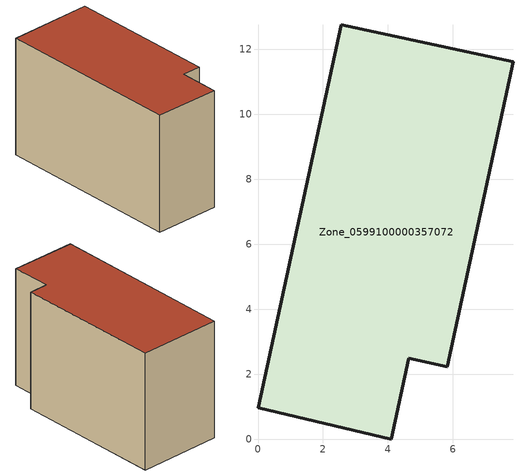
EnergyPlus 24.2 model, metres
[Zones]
Zone_0599100000357072
 floor ground (C_G): 4.64,2.49 4.1,0 0,0.97 2.56,12.75 7.85,11.62 5.83,2.23 z0
 wall outside (C_F): 2.56,12.75 0,0.97 4.1,0 4.64,2.49 5.83,2.23 7.85,11.62 2.56,12.75 z0:7.72
 roof outside (C_R): 5.83,2.23 7.85,11.62 2.56,12.75 0,0.97 4.1,0 4.64,2.49 z7.72
[BUILDING]
Pand.0599100000357072: North Axis=0; Terrain=City; Loads Convergence Tolerance Value=0.04; Temperature Convergence Tolerance Value=0.4; Solar Distribution=FullExterior; Maximum Number of Warmup Days=25; Minimum Number of Warmup Days=1
[Site:Location]
Rotterdam.The.Hague.AP_ZH_NLD Design_Conditions: Latitude=51.96; Longitude=4.45; Time Zone=1; Elevation=-4.5
[SITE:GROUNDTEMPERATURE:BUILDINGSURFACE]
18, 18, 18, 18, 18, 18, 18, 18, 18, 18, 18, 18
[MATERIAL] Thermal Absorptance=0.9; Solar Absorptance=0.7; Visible Absorptance=0.7
Name | Roughness | Thickness | Conductivity | Density | Specific Heat
G.TI.1992-2005 | MediumSmooth | 0.15 | 0.06 | 540 | 1210
F.TI.1992-2005 | Rough | 0.3 | 0.12 | 1920 | 840
R.TI.1992-2005 | MediumRough | 0.2 | 0.08 | 1500 | 1000
[CONSTRUCTION]
C_G: G.TI.1992-2005
C_F: F.TI.1992-2005
C_R: R.TI.1992-2005
[ZONE]
Zone_0599100000357072: Type=1; Multiplier=1; Ceiling Height=Autocalculate; Volume=Autocalculate; Floor Area=autocalculate; Part of Total Floor Area=Yes
[ZONEINFILTRATION:DESIGNFLOWRATE]
Infil_Zone_0599100000357072: Zone or ZoneList or Space or SpaceList=Zone_0599100000357072; Schedule=AlwaysOn; Design Flow Rate Calculation Method=Flow/Area; Flow Rate per Floor Area=0.0015; Constant Term Coefficient=1; Temperature Term Coefficient=0; Velocity Term Coefficient=0; Velocity Squared Term Coefficient=0
[HVACTEMPLATE:ZONE:IDEALLOADSAIRSYSTEM]
Zone_0599100000357072: Maximum Heating Supply Air Temperature=50; Minimum Cooling Supply Air Temperature=13; Maximum Heating Supply Air Humidity Ratio=0.0156; Minimum Cooling Supply Air Humidity Ratio=0.0077; Heating Limit=NoLimit; Cooling Limit=NoLimit; Dehumidification Control Type=ConstantSensibleHeatRatio; Cooling Sensible Heat Ratio=0.7; Dehumidification Setpoint=60; Humidification Control Type=None; Humidification Setpoint=30; Outdoor Air Method=None; Outdoor Air Flow Rate per Person=0.00944; Outdoor Air Flow Rate per Zone Floor Area=0; Outdoor Air Flow Rate per Zone=0; Demand Controlled Ventilation Type=None; Outdoor Air Economizer Type=NoEconomizer; Heat Recovery Type=None; Sensible Heat Recovery Effectiveness=0.7; Latent Heat Recovery Effectiveness=0.65
[ZONECONTROL:THERMOSTAT]
ThermostatControl_Zone_0599100000357072: Zone or ZoneList=Zone_0599100000357072; Control Type Schedule=DualSetpointControlType; Control 1=Thermostat_Zone_0599100000357072; Temperature Difference Between Cutout And Setpoint=0
[THERMOSTATSETPOINT:DUALSETPOINT]
Thermostat_Zone_0599100000357072: Heating Setpoint Temperature Schedule=HeatingSetpoint_Zone_0599100000357072; Cooling Setpoint Temperature Schedule=CoolingSetpoint_Zone_0599100000357072
[SCHEDULE:COMPACT]
HeatingSetpoint_Zone_0599100000357072: Through: 12/31, For: AllDays, Until: 24:00, 21
CoolingSetpoint_Zone_0599100000357072: Through: 12/31, For: AllDays, Until: 24:00, 24
DualSetpointControlType: Through: 12/31, For: AllDays, Until: 24:00, 4
AlwaysOn: Through: 12/31, For: AllDays, Until: 24:00, 1
